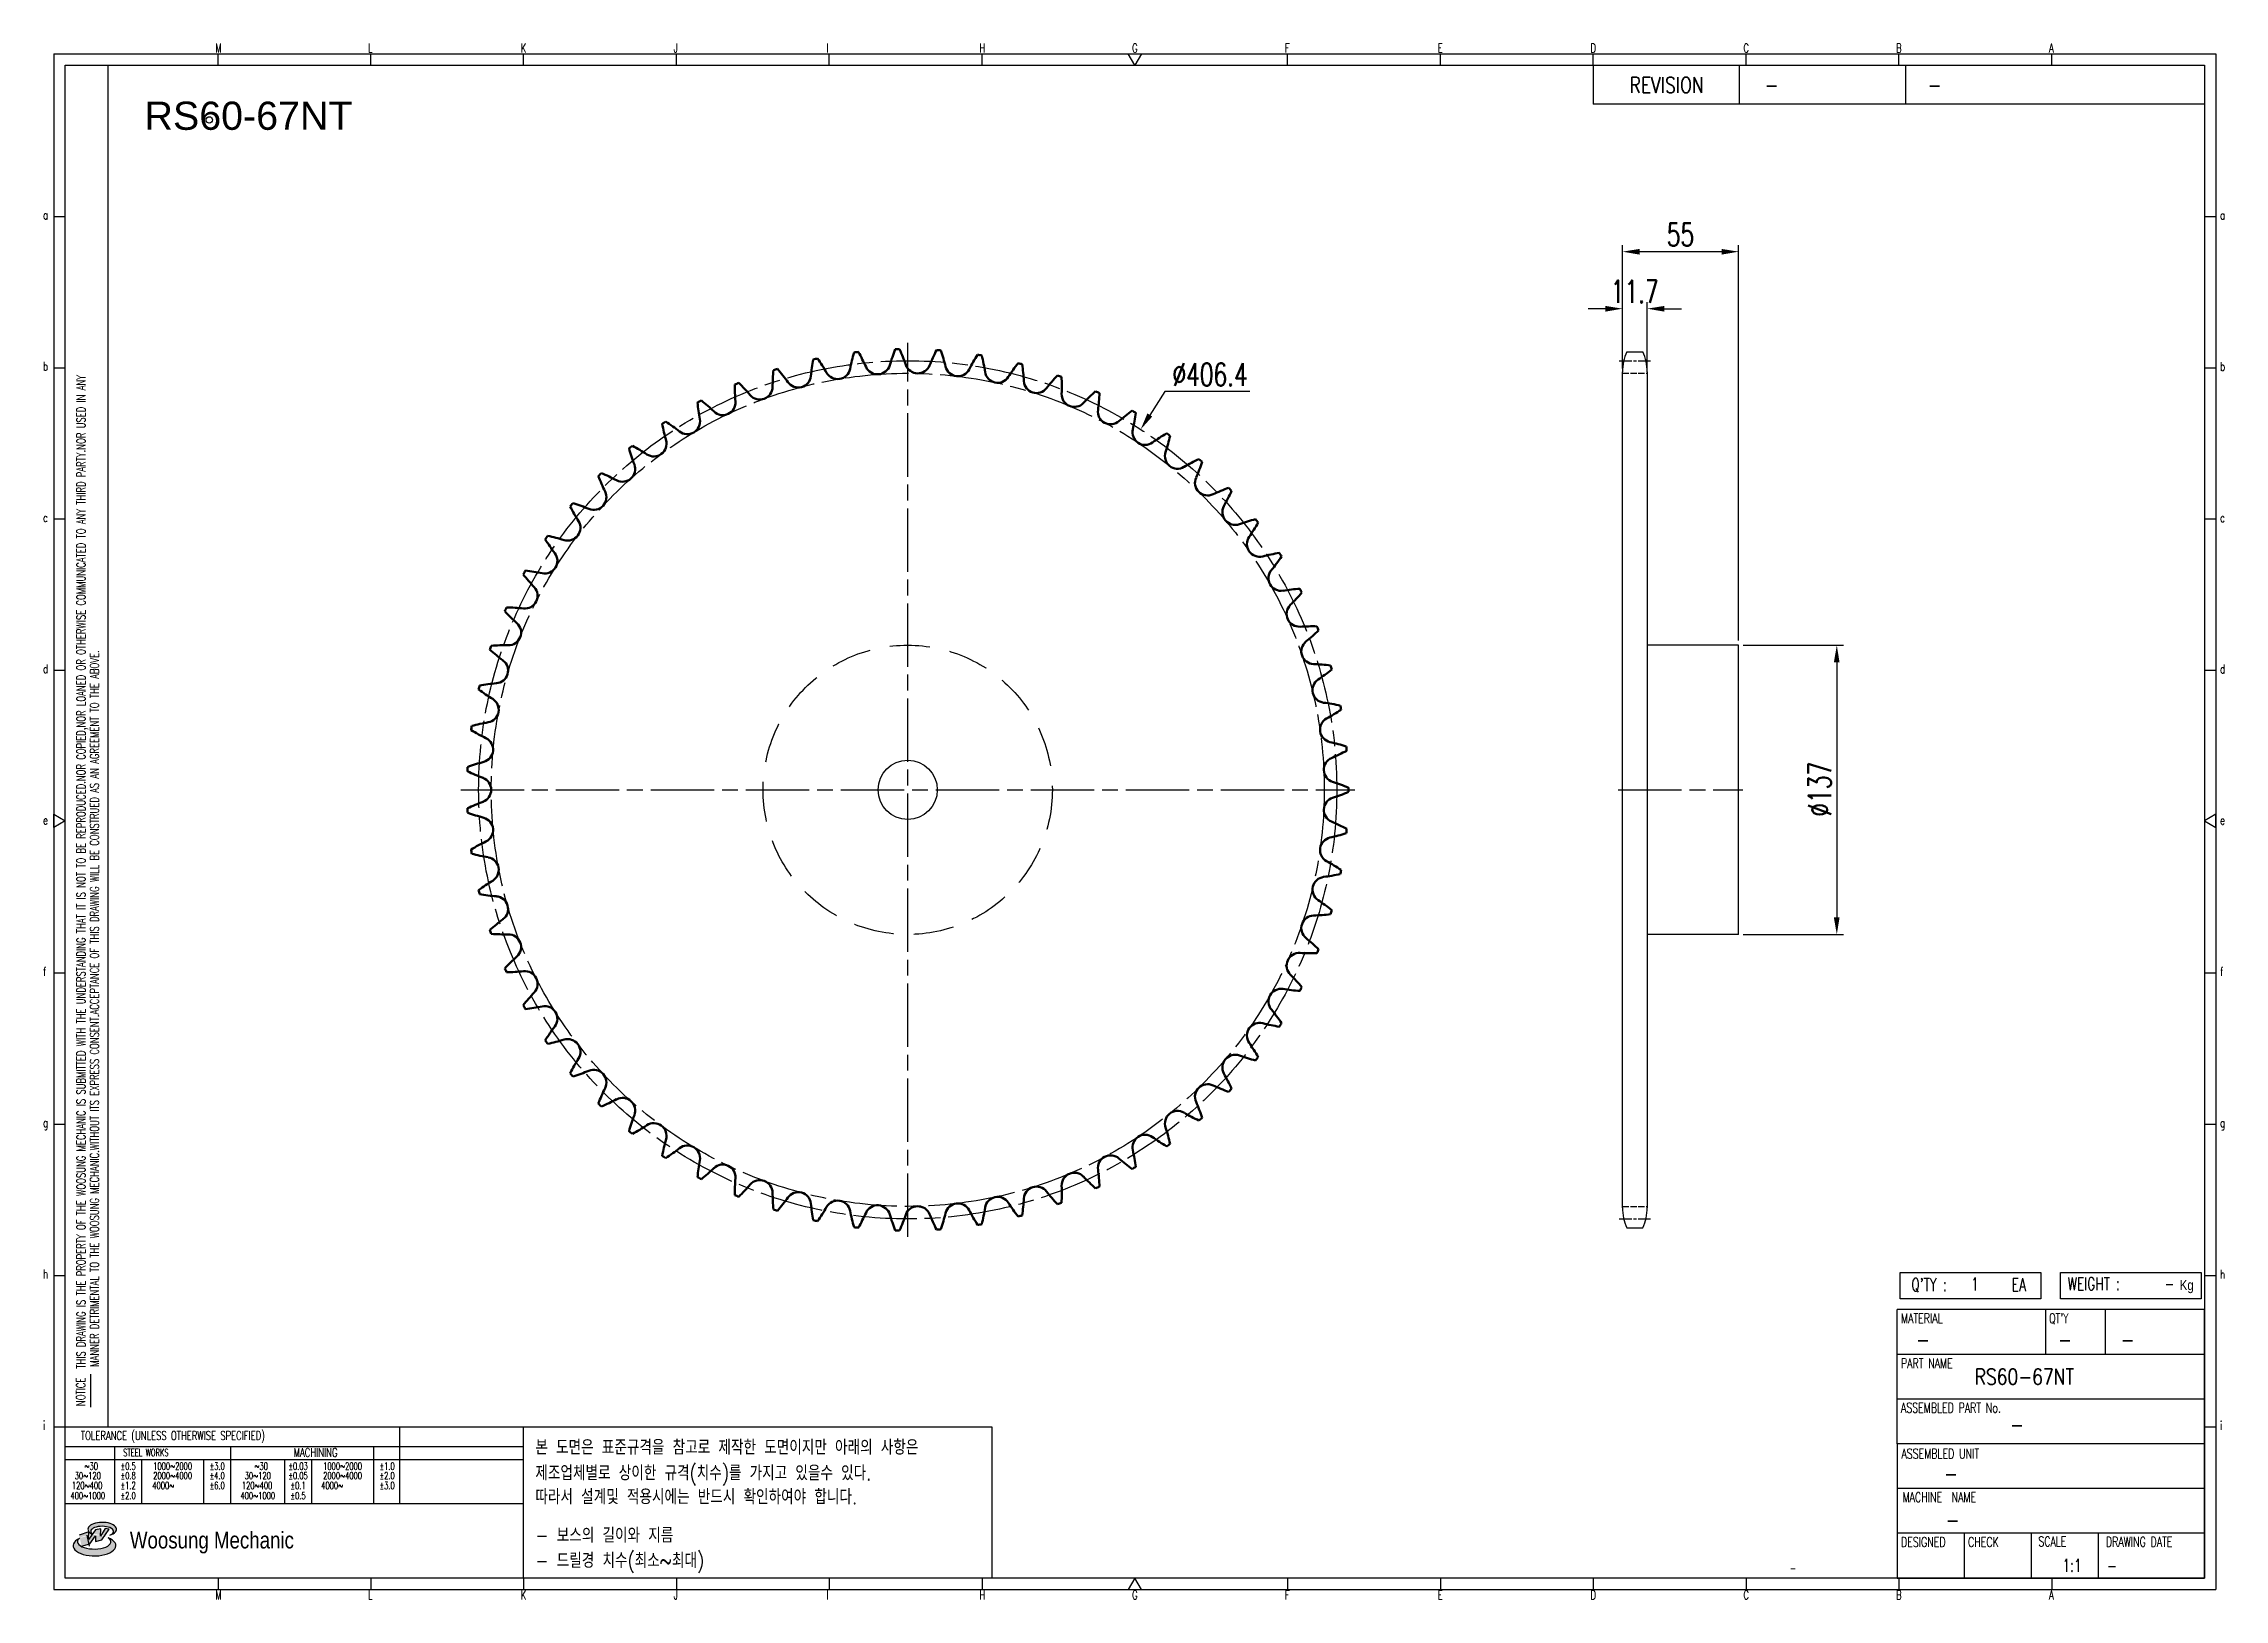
# Model space of a CAD drawing. Header units: millimetres. Extents: x 24038 to 25071, y 27 to 764.
import ezdxf
from ezdxf.enums import TextEntityAlignment as Align

# ---------------------------------------------------------------- set-up
doc = ezdxf.new("R2010")
doc.units = ezdxf.units.MM
for name, pattern in [('AM_ISO02W050', [7.5, 6, -1.5]), ('AM_ISO02W050x2', [3.75, 3, -0.75]), ('AM_ISO08W050', [18, 12, -1.5, 3, -1.5]), ('AM_ISO08W050x2', [9, 6, -0.75, 1.5, -0.75]), ('HIDDEN', [9.525, 6.35, -3.175])]:
    doc.linetypes.add(name, pattern=pattern)
for name, color, linetype, lineweight in [('AM_0N', 7, 'Continuous', 50), ('AM_3N', 6, 'AM_ISO02W050', 25), ('AM_7', 4, 'AM_ISO08W050', 25), ('AM_7N', 4, 'AM_ISO08W050', 25)]:
    doc.layers.add(name, color=color, linetype=linetype, lineweight=lineweight)
for name, color, linetype in [('HL', 2, 'HIDDEN'), ('S-DIM', 7, 'Continuous'), ('TITLE', 7, 'Continuous'), ('도면레이아웃', 7, 'Continuous')]:
    doc.layers.add(name, color=color, linetype=linetype)
doc.styles.add('HAN', font='ROMANS.shx', dxfattribs={"width": 0.7, "bigfont": 'whgtxt.shx'})
doc.styles.add('HKD_ST2', font='romans.shx', dxfattribs={"width": 0.7, "height": 4, "bigfont": '@extfont2.shx'})
doc.styles.add('HSG', font='SIMPLEX.shx', dxfattribs={"width": 0.7, "bigfont": 'HSG.shx'})
doc.styles.add('ROMANS', font='romans.shx', dxfattribs={"width": 0.7, "bigfont": 'whgtxt.shx'})
doc.styles.add('SLDTEXTSTYLE4', font='arial.ttf', dxfattribs={"width": 0.8})
doc.styles.get("Standard").update_dxf_attribs({"font": 'arial.ttf'})
doc.dimstyles.new('APP23', dxfattribs={"dimscale": 4.5, "dimtxt": 2.4, "dimasz": 1.8, "dimexe": 0.7, "dimexo": 0.5, "dimgap": 0.6, "dimtad": 1, "dimtoh": 1, "dimdec": 1, "dimrnd": 0.01, "dimzin": 9, "dimdsep": 46, "dimtxsty": 'HSG', "dimcen": 0, "dimclrd": 1, "dimclre": 1, "dimclrt": 256, "dimazin": 2, "dimtp": 1, "dimtm": 1, "dimtfac": 0.5, "dimtdec": 1, "dimtix": 1, "dimtofl": 0, "dimtmove": 0, "dimatfit": 3, "dimfxl": 0, "dimtvp": 1, "dimtolj": 2, "dimlwd": -1, "dimlwe": -1, "dimarcsym": 0})

# ---------------------------------------------------------------- blocks, each defined once
blk = doc.blocks.new('SUYWSHJH')
at = {"layer": '도면레이아웃'}
h = blk.add_hatch(color=10, dxfattribs=at)
h.paths.add_polyline_path([(1.544, 35.177), (1.554, 34.966), (1.779, 35.034), (2.054, 35.422), (1.908, 35.446), (1.728, 35.167), (1.741, 35.439), (1.547, 35.405), (1.292, 35.041), (1.295, 35.33), (0.943, 35.208), (1.03, 34.8), (1.336, 34.885)])
edge = h.paths.add_edge_path()
edge.add_ellipse((1.795, 35.421), major_axis=(-0.53, 0), ratio=0.487785, start_angle=122.36065, end_angle=403.39574)
edge.add_line((1.411, 35.244), (1.419, 35.261))
edge.add_ellipse((1.798, 35.344), major_axis=(-0.423, 0), ratio=0.444396, start_angle=131.58977, end_angle=386.19408, ccw=False)
edge = h.paths.add_edge_path()
edge.add_ellipse((1.512, 34.815), major_axis=(-0.793, 0), ratio=0.480113, start_angle=314.67633, end_angle=590.85213)
edge.add_ellipse((1.501, 34.958), major_axis=(-0.62, 0), ratio=0.43311, start_angle=331.7024, end_angle=574.42495, ccw=False)
for p, q in [((0, 90.118), (80.15, 90.118)), ((0, 90.118), (0, 33.191)), ((6.089, 89.693), (6.089, 90.118)), ((11.753, 89.693), (11.753, 90.118)), ((17.418, 89.693), (17.418, 90.118)), ((23.082, 89.693), (23.082, 90.118)), ((28.746, 89.693), (28.746, 90.118)), ((34.411, 89.693), (34.411, 90.118)), ((45.739, 89.693), (45.739, 90.118)), ((51.404, 89.693), (51.404, 90.118)), ((57.068, 89.693), (57.068, 90.118)), ((62.732, 89.693), (62.732, 90.118)), ((68.397, 89.693), (68.397, 90.118)), ((74.061, 89.693), (74.061, 90.118)), ((80.15, 90.118), (80.15, 33.191)), ((0, 84.085), (0.425, 84.085)), ((79.725, 84.085), (80.15, 84.085)), ((0, 78.478), (0.425, 78.478)), ((79.725, 78.478), (80.15, 78.478)), ((0, 72.87), (0.425, 72.87)), ((79.725, 72.87), (80.15, 72.87)), ((0, 67.262), (0.425, 67.262)), ((79.725, 67.262), (80.15, 67.262)), ((0, 56.047), (0.425, 56.047)), ((79.725, 56.047), (80.15, 56.047)), ((0, 50.439), (0.425, 50.439)), ((79.725, 50.439), (80.15, 50.439)), ((0, 44.832), (0.425, 44.832)), ((79.725, 44.832), (80.15, 44.832)), ((1.377, 39.947), (1.377, 41.174)), ((0, 39.224), (0.425, 39.224)), ((79.725, 39.224), (80.15, 39.224)), ((0, 33.191), (80.15, 33.191)), ((6.089, 33.616), (6.089, 33.191)), ((11.753, 33.616), (11.753, 33.191)), ((17.418, 33.616), (17.418, 33.191)), ((23.082, 33.616), (23.082, 33.191)), ((28.746, 33.616), (28.746, 33.191)), ((34.411, 33.616), (34.411, 33.191)), ((45.739, 33.616), (45.739, 33.191)), ((51.404, 33.616), (51.404, 33.191)), ((57.068, 33.616), (57.068, 33.191)), ((62.732, 33.616), (62.732, 33.191)), ((68.397, 33.616), (68.397, 33.191)), ((74.061, 33.616), (74.061, 33.191))]:
    blk.add_line(p, q)
at = {"color": 2}
for p, q in [((2.017, 39.224), (2.017, 89.693)), ((0.425, 39.224), (17.418, 39.224)), ((12.816, 39.224), (12.816, 36.382)), ((17.418, 33.616), (17.418, 39.224)), ((0.425, 38.487), (17.418, 38.487)), ((0.425, 38.012), (17.418, 38.012)), ((2.257, 38.487), (2.257, 36.382)), ((3.257, 38.012), (3.257, 36.382)), ((5.557, 38.012), (5.557, 36.382)), ((6.557, 38.5), (6.557, 36.382)), ((8.557, 38.012), (8.557, 36.382)), ((9.557, 38.026), (9.557, 36.382)), ((11.857, 38.487), (11.857, 36.382)), ((0.425, 36.382), (17.418, 36.382))]:
    blk.add_line(p, q, dxfattribs=at)
at = {"color": 6, "ltscale": 0.5}
for p, q in [((57.068, 89.693), (57.068, 88.246)), ((62.47, 89.693), (62.47, 88.246)), ((68.635, 89.693), (68.635, 88.246)), ((79.725, 88.246), (57.068, 88.246)), ((68.336, 38.59), (68.336, 43.563)), ((79.725, 43.563), (68.336, 43.563)), ((73.827, 43.563), (73.827, 41.905)), ((76.037, 43.563), (76.037, 41.905)), ((79.725, 38.59), (79.725, 43.563)), ((79.725, 41.905), (68.336, 41.905)), ((79.725, 40.248), (68.336, 40.248)), ((68.336, 38.59), (68.336, 33.616)), ((79.725, 38.59), (68.336, 38.59)), ((79.725, 33.616), (79.725, 38.59)), ((79.725, 36.932), (68.336, 36.932)), ((79.725, 35.274), (68.336, 35.274)), ((70.822, 33.616), (70.822, 35.274)), ((73.309, 33.616), (73.309, 35.274)), ((75.796, 33.616), (75.796, 35.274)), ((68.336, 33.616), (79.725, 33.616))]:
    blk.add_line(p, q, dxfattribs=at)
for points in [[(40.075, 89.693), (39.83, 90.118), (40.32, 90.118)], [(0.425, 89.693), (79.725, 89.693), (79.725, 33.616), (0.425, 33.616)], [(0.425, 61.679), (0, 61.433), (0, 61.924)], [(79.725, 61.679), (80.15, 61.433), (80.15, 61.924)], [(40.075, 33.616), (39.83, 33.191), (40.32, 33.191)]]:
    blk.add_lwpolyline(points, close=True)
at = {"layer": 'TITLE', "color": 20}
for p, q in [((68.449, 43.961), (68.449, 44.936)), ((68.449, 44.936), (73.654, 44.936)), ((73.654, 44.936), (73.654, 43.961)), ((74.39, 43.961), (74.39, 44.936)), ((74.39, 44.936), (79.595, 44.936)), ((79.595, 44.936), (79.595, 43.961)), ((73.654, 43.961), (68.449, 43.961)), ((79.595, 43.961), (74.39, 43.961))]:
    blk.add_line(p, q, dxfattribs=at)
at = {"layer": '도면레이아웃'}
for p, q in [((1.295, 35.33), (0.943, 35.208)), ((1.03, 34.8), (1.336, 34.885)), ((1.224, 35.208), (1.311, 34.8)), ((1.224, 35.208), (1.224, 35.208)), ((1.547, 35.405), (1.292, 35.041)), ((1.292, 35.041), (1.295, 35.33)), ((1.336, 34.885), (1.544, 35.177)), ((1.419, 35.261), (1.411, 35.244)), ((1.544, 35.177), (1.554, 34.966)), ((1.741, 35.439), (1.547, 35.405)), ((1.554, 34.966), (1.779, 35.034)), ((1.908, 35.446), (1.728, 35.167)), ((1.728, 35.167), (1.741, 35.439)), ((1.779, 35.034), (2.054, 35.422)), ((2.054, 35.422), (1.908, 35.446))]:
    blk.add_line(p, q, dxfattribs=at)
for centre, major_axis, ratio, start_param, end_param in [((1.795, 35.421), (-0.53, 0), 0.487785, 2.135596, 7.040584), ((1.512, 34.815), (-0.793, 0), 0.480113, 5.492138, 10.312315), ((1.501, 34.958), (-0.62, 0), 0.43311, 5.789299, 10.025607), ((1.798, 35.344), (-0.423, 0), 0.444396, 2.296675, 6.740358)]:
    blk.add_ellipse(centre, major_axis=major_axis, ratio=ratio, start_param=start_param, end_param=end_param, dxfattribs=at)
at = {"color": 4, "style": 'HKD_ST2', "width": 0.7}
for s, p in [('M', (5.988, 90.164)), ('L', (11.652, 90.164)), ('K', (17.316, 90.164)), ('J', (22.981, 90.164)), ('I', (28.645, 90.164)), ('H', (34.309, 90.164)), ('G', (39.974, 90.164)), ('F', (45.638, 90.164)), ('E', (51.302, 90.164)), ('D', (56.967, 90.164)), ('C', (62.631, 90.164)), ('B', (68.295, 90.164)), ('A', (73.96, 90.164)), ('a', (-0.395, 83.976)), ('a', (80.305, 83.97)), ('b', (-0.395, 78.368)), ('b', (80.305, 78.362)), ('c', (-0.395, 72.76)), ('c', (80.305, 72.754)), ('d', (-0.395, 67.153)), ('d', (80.305, 67.147)), ('e', (-0.395, 61.545)), ('e', (80.305, 61.539)), ('f', (-0.395, 55.937)), ('f', (80.305, 55.931)), ('g', (-0.395, 50.33)), ('g', (80.305, 50.324)), ('h', (-0.395, 44.722)), ('h', (80.305, 44.716)), ('i', (-0.395, 39.114)), ('i', (80.305, 39.108)), ('M', (5.988, 32.824)), ('L', (11.652, 32.824)), ('K', (17.316, 32.824)), ('J', (22.981, 32.824)), ('I', (28.645, 32.824)), ('H', (34.309, 32.824)), ('G', (39.974, 32.824)), ('F', (45.638, 32.824)), ('E', (51.302, 32.824)), ('D', (56.967, 32.824)), ('C', (62.631, 32.824)), ('B', (68.295, 32.824)), ('A', (73.96, 32.824))]:
    blk.add_text(s, height=0.326, dxfattribs=at).set_placement(p)
for s, height, style, width, p in [('REVISION', 0.5806, 'HAN', 0.8, (58.415, 88.664)), ('-', 0.581, 'HAN', 0.8, (63.426, 88.664)), ('-', 0.581, 'HAN', 0.8, (69.468, 88.664)), ("Q'TY : ", 0.4746, 'HKD_ST2', 0.7, (68.857, 44.253)), ('1', 0.475, 'HKD_ST2', 0.7, (71.071, 44.275)), ('EA', 0.4746, 'HKD_ST2', 0.7, (72.578, 44.253)), ('WEIGHT : ', 0.4746, 'HKD_ST2', 0.7, (74.65, 44.286)), ('-', 0.581, 'HAN', 0.8, (69.029, 42.157)), ('-', 0.581, 'HAN', 0.8, (74.289, 42.157)), ('-', 0.581, 'HAN', 0.8, (76.623, 42.157)), ('-', 0.581, 'HAN', 0.8, (72.515, 39.013)), ('-', 0.581, 'HAN', 0.8, (70.067, 37.189)), ('-', 0.581, 'HAN', 0.8, (70.126, 35.48)), ('1:1', 0.4746, 'HKD_ST2', 0.7, (74.458, 33.848)), ('-', 0.475, 'HKD_ST2', 0.7, (76.112, 33.837))]:
    blk.add_text(s, height=height, dxfattribs=dict(style=style, width=width)).set_placement(p)
at = {"color": 6, "style": 'HKD_ST2', "width": 0.7}
for s, p in [(' THIS DRAWING IS THE PROPERTY OF THE WOOSUNG MECHANIC IS SUBMITTED WITH THE UNDERSTANDING THAT IT IS NOT TO BE REPRODUCED.NOR COPIED,NOR LOANED OR OTHERWISE COMMUNICATED TO ANY THIRD PARTY.NOR USED IN ANY', (1.173, 41.217)), ('MANNER DETRIMENTAL TO THE WOOSUNG MECHANIC.WITHOUT ITS EXPRESS CONSENT.ACCEPTANCE OF THIS DRAWING WILL BE CONSTRUED AS AN AGREEMENT TO THE ABOVE.', (1.672, 41.447))]:
    blk.add_text(s, height=0.326266, rotation=90, dxfattribs=at).set_placement(p)
at = {"style": 'HKD_ST2', "width": 0.7}
blk.add_text('-', height=0.475, dxfattribs=at).set_placement((78.613, 44.286), align=Align.RIGHT)
at = {"color": 4, "style": 'HKD_ST2', "width": 0.7}
for s, height, p in [('MATERIAL', 0.3651, (68.474, 43.425)), ("QT'Y", 0.3651, (73.965, 43.425)), ('PART NAME', 0.3651, (68.474, 41.756)), ('ASSEMBLED PART No.', 0.36511, (68.474, 40.109)), ('ASSEMBLED UNIT', 0.36511, (68.49, 38.408)), ('MACHINE  NAME', 0.36511, (68.532, 36.794)), ('DESIGNED', 0.3651, (68.474, 35.136)), ('CHECK', 0.3651, (70.961, 35.136)), ('SCALE', 0.3651, (73.566, 35.153)), ('DRAWING DATE', 0.36511, (76.071, 35.141))]:
    blk.add_text(s, height=height, dxfattribs=at).set_placement(p, align=Align.TOP_LEFT)
at = {"style": 'HKD_ST2', "width": 0.7}
blk.add_text('NOTICE', height=0.3263, rotation=90, dxfattribs=at).set_placement((1.163, 39.988))
for s, height, style, width, p in [('TOLERANCE (UNLESS OTHERWISE SPECIFIED)', 0.32627, 'HKD_ST2', 0.7, (4.417, 38.896)), ('-', 0.326, 'ROMANS', 0.65, (64.469, 33.975))]:
    blk.add_text(s, height=height, dxfattribs=dict(style=style, width=width)).set_placement(p, align=Align.MIDDLE_CENTER)
at = {"color": 4, "style": 'HKD_ST2', "width": 0.7}
for s, height, p in [('STEEL WORKS', 0.26101, (3.416, 38.268)), ('MACHINING', 0.3263, (9.707, 38.27)), ('%%P0.5', 0.261, (2.757, 37.762)), ('%%P0.8', 0.261, (2.757, 37.411)), ('%%P3.0', 0.261, (6.057, 37.762)), ('%%P4.0', 0.261, (6.057, 37.411)), ('%%P0.03', 0.261, (9.057, 37.762)), ('%%P0.05', 0.261, (9.057, 37.411)), ('%%P1.0', 0.261, (12.357, 37.762)), ('%%P2.0', 0.261, (12.357, 37.411)), ('%%P1.2', 0.261, (2.757, 37.045)), ('%%P2.0', 0.261, (2.757, 36.67)), ('%%P6.0', 0.261, (6.057, 37.045)), ('%%P0.1', 0.261, (9.057, 37.045)), ('%%P0.5', 0.261, (9.057, 36.67)), ('%%P3.0', 0.261, (12.357, 37.045))]:
    blk.add_text(s, height=height, dxfattribs=at).set_placement(p, align=Align.MIDDLE)
for s, height, p in [('30%%126120', 0.261, (1.263, 37.411)), ('%%12630', 0.261, (1.389, 37.762)), ('2000%%1264000', 0.26101, (4.407, 37.411)), ('1000%%1262000', 0.26101, (4.407, 37.762)), ('30%%126120', 0.261, (7.563, 37.411)), ('%%12630', 0.261, (7.689, 37.762)), ('2000%%1264000', 0.26101, (10.707, 37.411)), ('1000%%1262000', 0.26101, (10.707, 37.762)), ('400%%1261000', 0.26101, (1.263, 36.67)), ('120%%126400', 0.26101, (1.237, 37.045)), ('4000%%126', 0.261, (4.061, 37.045)), ('400%%1261000', 0.26101, (7.563, 36.67)), ('120%%126400', 0.26101, (7.537, 37.045)), ('4000%%126', 0.261, (10.321, 37.045))]:
    blk.add_text(s, height=height, dxfattribs=at).set_placement(p, align=Align.MIDDLE_CENTER)
at = {"color": 1, "style": 'SLDTEXTSTYLE4', "width": 0.8}
blk.add_text('Woosung Mechanic', height=0.61957, dxfattribs=at).set_placement((2.822, 34.711))
at = {"layer": 'TITLE', "width": 0.8}
blk.add_text('Kg', height=0.3789, dxfattribs=at).set_placement((78.807, 44.286))
blk = doc.blocks.new('*D2')
at = {"layer": 'Defpoints', "color": 0, "transparency": 16777216}
for p in [(24557.6, 581), (24337, 239.6)]:
    blk.add_point(p, dxfattribs=at)
at = {"layer": 'S-DIM', "color": 1, "transparency": 16777216}
for p, q in [((24569.1, 598.9), (24562, 587.8)), ((24609.3, 598.9), (24569.1, 598.9))]:
    blk.add_line(p, q, dxfattribs=at)
blk.add_solid([(24560.8, 588.6), (24563.1, 587.1), (24557.6, 581)], dxfattribs=at)
at = {"layer": 'S-DIM', "transparency": 16777216, "insert": (24590.5, 607), "char_height": 10.8, "attachment_point": 5, "style": 'HSG'}
blk.add_mtext('\\A2;∅406.4', dxfattribs=at)
blk = doc.blocks.new('*D3')
at = {"layer": 'Defpoints', "color": 0, "transparency": 16777216}
for p in [(24797.5, 638.2), (24785.8, 607.6), (24797.5, 607.6)]:
    blk.add_point(p, dxfattribs=at)
at = {"layer": 'S-DIM', "color": 1, "transparency": 16777216}
for p, q in [((24785.8, 609.9), (24785.8, 641.3)), ((24797.5, 609.9), (24797.5, 641.3)), ((24777.7, 638.2), (24769.6, 638.2)), ((24805.6, 638.2), (24813.7, 638.2))]:
    blk.add_line(p, q, dxfattribs=at)
for points in [[(24777.7, 639.5), (24777.7, 636.8), (24785.8, 638.2)], [(24805.6, 639.5), (24805.6, 636.8), (24797.5, 638.2)]]:
    blk.add_solid(points, dxfattribs=at)
at = {"layer": 'S-DIM', "transparency": 16777216, "insert": (24791.6, 646.3), "char_height": 10.8, "attachment_point": 5, "style": 'HSG'}
blk.add_mtext('\\A2;11.7', dxfattribs=at)
blk = doc.blocks.new('*D4')
at = {"layer": 'Defpoints', "color": 0, "transparency": 16777216}
for p in [(24840.8, 665.2), (24785.8, 607.6), (24840.8, 478.8)]:
    blk.add_point(p, dxfattribs=at)
at = {"layer": 'S-DIM', "color": 1, "transparency": 16777216}
for p, q in [((24785.8, 609.9), (24785.8, 668.3)), ((24793.9, 665.2), (24832.7, 665.2)), ((24840.8, 481.1), (24840.8, 668.3))]:
    blk.add_line(p, q, dxfattribs=at)
for points in [[(24793.9, 666.5), (24793.9, 663.8), (24785.8, 665.2)], [(24832.7, 666.5), (24832.7, 663.8), (24840.8, 665.2)]]:
    blk.add_solid(points, dxfattribs=at)
at = {"layer": 'S-DIM', "transparency": 16777216, "insert": (24813.3, 673.3), "char_height": 10.8, "attachment_point": 5, "style": 'HSG'}
blk.add_mtext('\\A2;55', dxfattribs=at)
blk = doc.blocks.new('*D5')
at = {"layer": 'Defpoints', "color": 0, "transparency": 16777216}
for p in [(24840.8, 478.8), (24840.8, 341.8), (24887.3, 341.8)]:
    blk.add_point(p, dxfattribs=at)
at = {"layer": 'S-DIM', "color": 1, "transparency": 16777216}
for p, q in [((24843, 478.8), (24890.4, 478.8)), ((24887.3, 470.7), (24887.3, 349.9)), ((24843, 341.8), (24890.4, 341.8))]:
    blk.add_line(p, q, dxfattribs=at)
for points in [[(24885.9, 470.7), (24888.6, 470.7), (24887.3, 478.8)], [(24885.9, 349.9), (24888.6, 349.9), (24887.3, 341.8)]]:
    blk.add_solid(points, dxfattribs=at)
at = {"layer": 'S-DIM', "transparency": 16777216, "insert": (24879.2, 410.6), "char_height": 10.8, "attachment_point": 5, "rotation": 90, "style": 'HSG'}
blk.add_mtext('\\A2;%%c137', dxfattribs=at)

msp = doc.modelspace()

# ---------------------------------------------------------------- linework, layer by layer
for p, q in [((24787.88, 617.76), (24795.41, 617.76)), ((24785.8, 212.43), (24785.8, 608.26)), ((24797.5, 608.26), (24797.5, 212.43)), ((24840.8, 478.84), (24797.5, 478.84)), ((24840.8, 341.84), (24840.8, 478.84)), ((24840.8, 341.84), (24797.5, 341.84)), ((24787.88, 202.93), (24795.41, 202.93))]:
    msp.add_line(p, q)
at = {"color": 4}
msp.add_lwpolyline([(24265.38, 108.73), (24487.18, 108.73), (24487.18, 37.08), (24265.38, 37.08)], close=True, dxfattribs=at)
for centre, radius in [((24116.51, 727.56), 1.54), ((24447.29, 410.34), 14)]:
    msp.add_circle(centre, radius)
for centre, start, end in [((24808.5, 608.26), 155.25994, 180), ((24774.8, 608.26), 0, 24.74006), ((24808.5, 212.43), 180, 204.74006), ((24774.8, 212.43), 335.25994, 0)]:
    msp.add_arc(centre, 22.7, start, end)
at = {"layer": 'AM_0N'}
for centre, radius, start, end in [((24447.29, 410.34), 208.7, 107.18067, 107.7447), ((24310.22, 546.21), 98.61, 35.44776, 40.10178), ((24499.53, 596.15), 98.61, 169.45046, 174.10448), ((24447.29, 410.34), 208.7, 101.80754, 102.37157), ((24323.54, 558.45), 98.61, 30.07463, 34.72864), ((24414.08, 610.88), 6.01, 210.07463, 348.73134), ((24516.7, 590.44), 98.61, 164.07733, 168.73134), ((24447.29, 410.34), 208.7, 96.4344, 96.99844), ((24337.95, 569.39), 98.61, 24.70149, 29.35551), ((24433.01, 613.11), 6.01, 204.70149, 343.35821), ((24533.26, 583.15), 98.61, 158.70419, 163.35821), ((24447.29, 410.34), 208.7, 91.06127, 91.6253), ((24353.33, 578.93), 98.61, 19.32836, 23.98237), ((24452.06, 613.56), 6.01, 199.32836, 337.98507), ((24549.06, 574.34), 98.61, 153.33106, 157.98507), ((24447.29, 410.34), 208.7, 85.68813, 86.25217), ((24369.53, 586.99), 98.61, 13.95522, 18.60924), ((24471.07, 612.22), 6.01, 193.95522, 332.61194), ((24563.97, 564.09), 98.61, 147.95792, 152.61194), ((24447.29, 410.34), 208.7, 80.315, 80.87903), ((24386.41, 593.49), 98.61, 8.58209, 13.23611), ((24577.85, 552.49), 98.61, 142.58479, 147.23881), ((24447.29, 410.34), 208.7, 74.94186, 75.5059), ((24403.83, 598.39), 98.61, 3.20896, 7.86297), ((24447.29, 410.34), 208.7, 112.5538, 113.11784), ((24463.97, 602.63), 98.61, 180.19673, 184.85075), ((24298.1, 532.78), 98.61, 40.8209, 45.47491), ((24377.27, 601.17), 6.01, 220.8209, 359.47761), ((24481.9, 600.22), 98.61, 174.8236, 179.47761), ((24395.45, 606.89), 6.01, 215.44776, 354.10448), ((24489.87, 609.11), 6.01, 188.58209, 327.23881), ((24508.29, 604.25), 6.01, 183.20896, 321.86567), ((24590.59, 539.64), 98.61, 137.21166, 141.86567), ((24447.29, 410.34), 208.7, 69.56873, 70.13276), ((24421.63, 601.63), 98.61, 357.83582, 2.48984), ((24602.07, 525.65), 98.61, 131.83852, 136.49254), ((24447.29, 410.34), 208.7, 64.19559, 64.75963), ((24447.29, 410.34), 208.7, 117.92694, 118.49097), ((24445.89, 603.34), 98.61, 185.56986, 190.22388), ((24287.29, 518.27), 98.61, 46.19403, 50.84805), ((24359.71, 593.78), 6.01, 226.19403, 4.85075), ((24526.18, 597.68), 6.01, 177.83582, 316.49254), ((24543.38, 589.47), 6.01, 172.46269, 311.1194), ((24439.65, 603.2), 98.61, 352.46269, 357.1167), ((24612.19, 510.65), 98.61, 126.46539, 131.1194), ((24447.29, 410.34), 208.7, 58.82246, 59.38649), ((24457.75, 603.07), 98.61, 347.08955, 351.74357), ((24447.29, 410.34), 208.7, 123.30007, 123.86411), ((24427.82, 602.36), 98.61, 190.943, 195.59701), ((24277.88, 502.81), 98.61, 51.56716, 56.22118), ((24342.92, 584.77), 6.01, 231.56716, 10.22388), ((24559.73, 579.69), 6.01, 167.08955, 305.74627), ((24620.85, 494.77), 98.61, 121.09225, 125.74627), ((24447.29, 410.34), 208.7, 53.44933, 54.01336), ((24447.29, 410.34), 208.7, 128.67321, 129.23724), ((24409.93, 599.7), 98.61, 196.31613, 200.97015), ((24269.97, 486.54), 98.61, 56.9403, 61.59431), ((24327.04, 574.23), 6.01, 236.9403, 15.59701), ((24575.09, 568.42), 6.01, 161.71642, 300.37313), ((24475.75, 601.24), 98.61, 341.71642, 346.37043), ((24447.29, 410.34), 208.7, 134.04634, 134.61038), ((24392.36, 595.37), 98.61, 201.68927, 206.34328), ((24263.61, 469.6), 98.61, 62.31343, 66.96745), ((24312.23, 562.25), 6.01, 242.31343, 20.97015), ((24628, 478.15), 98.61, 115.71912, 120.37313), ((24589.33, 555.75), 6.01, 156.34328, 295), ((24493.5, 597.74), 98.61, 336.34328, 340.9973), ((24447.29, 410.34), 208.7, 48.07619, 48.64023), ((24298.6, 548.94), 6.01, 247.68657, 26.34328), ((24633.55, 460.93), 98.61, 110.34598, 115), ((24510.84, 592.59), 98.61, 330.97015, 335.62417), ((24447.29, 410.34), 208.7, 42.70306, 43.26709), ((24286.27, 534.4), 6.01, 253.0597, 31.71642), ((24447.29, 410.34), 208.7, 139.41948, 139.98351), ((24375.27, 589.41), 98.61, 207.0624, 211.71642), ((24258.87, 452.14), 98.61, 67.68657, 72.34058), ((24602.33, 541.81), 6.01, 150.97015, 289.62687), ((24637.47, 443.26), 98.61, 104.97285, 109.62687), ((24447.29, 410.34), 208.7, 37.32992, 37.89396), ((24447.29, 410.34), 208.7, 144.79261, 145.35664), ((24358.82, 581.88), 98.61, 212.43554, 217.08955), ((24255.78, 434.31), 98.61, 73.0597, 77.71372), ((24613.96, 526.72), 6.01, 145.59701, 284.25373), ((24527.63, 585.84), 98.61, 325.59701, 330.25103), ((24275.36, 518.78), 6.01, 258.43284, 37.08955), ((24639.72, 425.31), 98.61, 99.59972, 104.25373), ((24543.71, 577.54), 98.61, 320.22388, 324.8779), ((24447.29, 410.34), 208.7, 31.95679, 32.52082), ((24447.29, 410.34), 208.7, 150.16574, 150.72978), ((24343.15, 572.84), 98.61, 217.80867, 222.46269), ((24265.96, 502.2), 6.01, 263.80597, 42.46269), ((24254.38, 416.27), 98.61, 78.43284, 83.08685), ((24624.12, 510.6), 6.01, 140.22388, 278.8806), ((24447.29, 410.34), 208.7, 155.53888, 156.10291), ((24254.67, 398.18), 98.61, 83.80597, 88.45999), ((24640.27, 407.23), 98.61, 94.22658, 98.8806), ((24632.73, 493.6), 6.01, 134.85075, 273.50746), ((24558.94, 567.78), 98.61, 314.85075, 319.50476), ((24447.29, 410.34), 208.7, 26.58365, 27.14769), ((24328.39, 562.37), 98.61, 223.18181, 227.83582), ((24258.16, 484.82), 6.01, 269.1791, 47.83582), ((24639.13, 389.17), 98.61, 88.85345, 93.50746), ((24573.19, 556.63), 98.61, 309.47761, 314.13163), ((24447.29, 410.34), 208.7, 21.21052, 21.77455), ((24447.29, 410.34), 208.7, 160.91201, 161.47605), ((24314.68, 550.57), 98.61, 228.55494, 233.20896), ((24256.66, 380.2), 98.61, 89.1791, 93.83312), ((24639.71, 475.87), 6.01, 129.47761, 268.13433), ((24252.01, 466.78), 6.01, 274.55224, 53.20896), ((24636.31, 371.3), 98.61, 83.48031, 88.13433), ((24586.34, 544.2), 98.61, 304.10448, 308.75849), ((24447.29, 410.34), 208.7, 15.83739, 16.40142), ((24447.29, 410.34), 208.7, 166.28515, 166.84918), ((24302.13, 537.54), 98.61, 233.92807, 238.58209), ((24260.32, 362.48), 98.61, 94.55224, 99.20625), ((24645.01, 457.56), 6.01, 124.10448, 262.76119), ((24247.59, 448.25), 6.01, 279.92537, 58.58209), ((24648.56, 438.84), 6.01, 118.73134, 257.38806), ((24631.82, 353.77), 98.61, 78.10718, 82.76119), ((24598.26, 530.59), 98.61, 298.73134, 303.38536), ((24447.29, 410.34), 208.7, 10.46425, 11.02829), ((24447.29, 410.34), 208.7, 171.65828, 172.22232), ((24290.86, 523.38), 98.61, 239.30121, 243.95522), ((24265.62, 345.18), 98.61, 99.92537, 104.57939), ((24244.92, 429.38), 6.01, 285.29851, 63.95522), ((24272.52, 328.46), 98.61, 105.29851, 109.95252), ((24650.34, 419.87), 6.01, 113.35821, 252.01493), ((24625.71, 336.74), 98.61, 72.73404, 77.38806), ((24608.86, 515.93), 98.61, 293.35821, 298.01222), ((24447.29, 410.34), 208.7, 5.09112, 5.65515), ((24447.29, 410.34), 208.7, 177.03142, 177.59545), ((24280.96, 508.24), 98.61, 244.67434, 249.32836), ((24244.02, 410.34), 6.01, 290.67164, 69.32836), ((24618.04, 320.35), 98.61, 67.36091, 72.01493), ((24280.96, 312.45), 98.61, 110.67164, 115.32566), ((24650.34, 400.82), 6.01, 107.98507, 246.64179), ((24618.04, 500.33), 98.61, 287.98507, 292.63909), ((24447.29, 410.34), 208.7, 359.71798, 0.28202), ((24447.29, 410.34), 208.7, 182.40455, 182.96858), ((24272.52, 492.23), 98.61, 250.04748, 254.70149), ((24244.92, 391.31), 6.01, 296.04478, 74.70149), ((24608.86, 304.76), 98.61, 61.98778, 66.64179), ((24290.86, 297.3), 98.61, 116.04478, 120.69879), ((24648.56, 381.84), 6.01, 102.61194, 241.26866), ((24625.71, 483.95), 98.61, 282.61194, 287.26596), ((24447.29, 410.34), 208.7, 354.34485, 354.90888), ((24447.29, 410.34), 208.7, 187.77768, 188.34172), ((24265.62, 475.51), 98.61, 255.42061, 260.07463), ((24247.59, 372.44), 6.01, 301.41791, 80.07463), ((24598.26, 290.1), 98.61, 56.61464, 61.26866), ((24447.29, 410.34), 208.7, 348.97171, 349.53575), ((24302.13, 283.15), 98.61, 121.41791, 126.07193), ((24447.29, 410.34), 208.7, 193.15082, 193.71485), ((24645.01, 363.12), 6.01, 97.23881, 235.89552), ((24631.82, 466.92), 98.61, 277.23881, 281.89282), ((24260.32, 458.21), 98.61, 260.79375, 265.44776), ((24252.01, 353.91), 6.01, 306.79104, 85.44776), ((24636.31, 449.39), 98.61, 271.86567, 276.51969), ((24586.34, 276.49), 98.61, 51.24151, 55.89552), ((24447.29, 410.34), 208.7, 343.59858, 344.16261), ((24314.68, 270.12), 98.61, 126.79104, 131.44506), ((24447.29, 410.34), 208.7, 198.52395, 199.08799), ((24256.66, 440.49), 98.61, 266.16688, 270.8209), ((24258.16, 335.87), 6.01, 312.16418, 90.8209), ((24639.71, 344.82), 6.01, 91.86567, 230.52239), ((24328.39, 258.32), 98.61, 132.16418, 136.81819), ((24632.73, 327.09), 6.01, 86.49254, 225.14925), ((24639.13, 431.52), 98.61, 266.49254, 271.14655), ((24573.19, 264.06), 98.61, 45.86837, 50.52239), ((24447.29, 410.34), 208.7, 338.22545, 338.78948), ((24447.29, 410.34), 208.7, 203.89709, 204.46112), ((24254.67, 422.5), 98.61, 271.54001, 276.19403), ((24265.96, 318.49), 6.01, 317.53731, 96.19403), ((24558.94, 252.91), 98.61, 40.49524, 45.14925), ((24343.15, 247.85), 98.61, 137.53731, 142.19133), ((24624.12, 310.09), 6.01, 81.1194, 219.77612), ((24640.27, 413.46), 98.61, 261.1194, 265.77342), ((24447.29, 410.34), 208.7, 332.85231, 333.41635), ((24447.29, 410.34), 208.7, 209.27022, 209.83426), ((24254.38, 404.41), 98.61, 276.91315, 281.56716), ((24275.36, 301.91), 6.01, 322.91045, 101.56716), ((24613.96, 293.97), 6.01, 75.74627, 214.40299), ((24639.72, 395.38), 98.61, 255.74627, 260.40028), ((24543.71, 243.15), 98.61, 35.1221, 39.77612), ((24447.29, 410.34), 208.7, 327.47918, 328.04321), ((24358.82, 238.81), 98.61, 142.91045, 147.56446), ((24447.29, 410.34), 208.7, 214.64336, 215.20739), ((24255.78, 386.37), 98.61, 282.28628, 286.9403), ((24286.27, 286.29), 6.01, 328.28358, 106.9403), ((24527.63, 234.85), 98.61, 29.74897, 34.40299), ((24375.27, 231.28), 98.61, 148.28358, 152.9376), ((24602.33, 278.87), 6.01, 70.37313, 209.02985), ((24637.47, 377.42), 98.61, 250.37313, 255.02715), ((24447.29, 410.34), 208.7, 322.10604, 322.67008), ((24447.29, 410.34), 208.7, 220.01649, 220.58052), ((24258.87, 368.55), 98.61, 287.65942, 292.31343), ((24298.6, 271.75), 6.01, 333.65672, 112.31343), ((24392.36, 225.32), 98.61, 153.65672, 158.31073), ((24589.33, 264.93), 6.01, 65, 203.65672), ((24633.55, 359.76), 98.61, 245, 249.65402), ((24510.84, 228.1), 98.61, 24.37583, 29.02985), ((24447.29, 410.34), 208.7, 316.73291, 317.29694), ((24447.29, 410.34), 208.7, 225.38962, 225.95366), ((24263.61, 351.09), 98.61, 293.03255, 297.68657), ((24312.23, 258.44), 6.01, 339.02985, 117.68657), ((24575.09, 252.27), 6.01, 59.62687, 198.28358), ((24493.5, 222.95), 98.61, 19.0027, 23.65672), ((24409.93, 220.99), 98.61, 159.02985, 163.68387), ((24447.29, 410.34), 208.7, 230.76276, 231.32679), ((24269.97, 334.15), 98.61, 298.40569, 303.0597), ((24327.04, 246.46), 6.01, 344.40299, 123.0597), ((24475.75, 219.45), 98.61, 13.62957, 18.28358), ((24628, 342.54), 98.61, 239.62687, 244.28088), ((24447.29, 410.34), 208.7, 311.35977, 311.92381), ((24427.82, 218.32), 98.61, 164.40299, 169.057), ((24277.88, 317.88), 98.61, 303.77882, 308.43284), ((24342.92, 235.92), 6.01, 349.77612, 128.43284), ((24559.73, 241), 6.01, 54.25373, 192.91045), ((24457.75, 217.62), 98.61, 8.25643, 12.91045), ((24620.85, 325.92), 98.61, 234.25373, 238.90775), ((24447.29, 410.34), 208.7, 305.98664, 306.55067), ((24447.29, 410.34), 208.7, 236.13589, 236.69993), ((24445.89, 217.34), 98.61, 169.77612, 174.43014), ((24287.29, 302.42), 98.61, 309.15195, 313.80597), ((24359.71, 226.91), 6.01, 355.14925, 133.80597), ((24526.18, 223), 6.01, 43.50746, 182.16418), ((24543.38, 231.22), 6.01, 48.8806, 187.53731), ((24439.65, 217.49), 98.61, 2.8833, 7.53731), ((24612.19, 310.04), 98.61, 228.8806, 233.53461), ((24447.29, 410.34), 208.7, 300.61351, 301.17754), ((24447.29, 410.34), 208.7, 241.50903, 242.07306), ((24463.97, 218.06), 98.61, 175.14925, 179.80327), ((24447.29, 410.34), 208.7, 246.88216, 247.4462), ((24298.1, 287.91), 98.61, 314.52509, 319.1791), ((24377.27, 219.51), 6.01, 0.52239, 139.1791), ((24481.9, 220.47), 98.61, 180.52239, 185.1764), ((24310.22, 274.48), 98.61, 319.89822, 324.55224), ((24395.45, 213.79), 6.01, 5.89552, 144.55224), ((24489.87, 211.58), 6.01, 32.76119, 171.41791), ((24508.29, 216.44), 6.01, 38.13433, 176.79104), ((24590.59, 281.05), 98.61, 218.13433, 222.78834), ((24421.63, 219.05), 98.61, 357.51016, 2.16418), ((24602.07, 295.04), 98.61, 223.50746, 228.16148), ((24447.29, 410.34), 208.7, 295.24037, 295.80441), ((24447.29, 410.34), 208.7, 252.2553, 252.81933), ((24499.53, 224.54), 98.61, 185.89552, 190.54954), ((24323.54, 262.24), 98.61, 325.27136, 329.92537), ((24414.08, 209.8), 6.01, 11.26866, 149.92537), ((24516.7, 230.25), 98.61, 191.26866, 195.92267), ((24337.95, 251.3), 98.61, 330.64449, 335.29851), ((24433.01, 207.58), 6.01, 16.64179, 155.29851), ((24533.26, 237.54), 98.61, 196.64179, 201.29581), ((24353.33, 241.76), 98.61, 336.01763, 340.67164), ((24452.06, 207.13), 6.01, 22.01493, 160.67164), ((24549.06, 246.35), 98.61, 202.01493, 206.66894), ((24369.53, 233.7), 98.61, 341.39076, 346.04478), ((24471.07, 208.47), 6.01, 27.38806, 166.04478), ((24563.97, 256.6), 98.61, 207.38806, 212.04208), ((24386.41, 227.19), 98.61, 346.76389, 351.41791), ((24577.85, 268.2), 98.61, 212.76119, 217.41521), ((24447.29, 410.34), 208.7, 284.4941, 285.05814), ((24403.83, 222.3), 98.61, 352.13703, 356.79104), ((24447.29, 410.34), 208.7, 289.86724, 290.43127), ((24447.29, 410.34), 208.7, 257.62843, 258.19246), ((24447.29, 410.34), 208.7, 263.00156, 263.5656), ((24447.29, 410.34), 208.7, 268.3747, 268.93873), ((24447.29, 410.34), 208.7, 273.74783, 274.31187), ((24447.29, 410.34), 208.7, 279.12097, 279.685)]:
    msp.add_arc(centre, radius, start, end, dxfattribs=at)
at = {"layer": 'AM_3N', "linetype": 'AM_ISO02W050x2'}
for p, q in [((24785.8, 607.6), (24797.5, 607.6)), ((24785.8, 213.09), (24797.5, 213.09))]:
    msp.add_line(p, q, dxfattribs=at)
at = {"layer": 'AM_7', "linetype": 'AM_ISO08W050x2', "ltscale": 5}
for p, q in [((24447.29, 198.64), (24447.29, 622.05)), ((24235.59, 410.34), (24659, 410.34)), ((24783.8, 410.34), (24842.8, 410.34))]:
    msp.add_line(p, q, dxfattribs=at)
for radius in [203.21, 197.26]:
    msp.add_circle((24447.29, 410.34), radius, dxfattribs=at)
at = {"layer": 'AM_7N', "linetype": 'AM_ISO08W050x2'}
for p, q in [((24784.23, 613.56), (24799.06, 613.56)), ((24784.23, 207.13), (24799.06, 207.13))]:
    msp.add_line(p, q, dxfattribs=at)
at = {"layer": 'HL', "ltscale": 3}
msp.add_circle((24447.29, 410.34), 68.5, dxfattribs=at)

# ---------------------------------------------------------------- block references
at = {"xscale": 12.7763211407858, "yscale": 12.7763211407858, "zscale": 12.7763211407858}
msp.add_blockref('SUYWSHJH', (24042.85, -392.41), dxfattribs=at)

# ---------------------------------------------------------------- texts
at = {"color": 2}
msp.add_text('RS60-67NT', height=13.349, dxfattribs=at).set_placement((24085.86, 722.9))
at = {"style": 'HAN', "width": 0.8}
msp.add_text('RS60-67NT', height=7.418, dxfattribs=at).set_placement((24952.61, 128.68))
at = {"color": 4, "style": 'HAN', "width": 0.8}
for s, p in [('본 도면은 표준규격을 참고로 제작한 도면이지만 아래의 사항은', (24270.94, 95.47)), ('제조업체별로 상이한 규격(치수)를 가지고 있을수 있다.', (24270.94, 83.3)), ('따라서 설계및 적용시에는 반드시 확인하여야 합니다.', (24270.94, 72.01)), ('- 보스의 길이와 지름', (24270.94, 53.81)), ('- 드릴경 치수(최소~최대)', (24270.94, 41.85))]:
    msp.add_text(s, height=7.0188, dxfattribs=at).set_placement(p)

# ---------------------------------------------------------------- dimensions: what is measured, and where the dimension line sits
at = {"layer": 'S-DIM'}
dim = msp.add_linear_dim(base=(24840.8, 665.17), p1=(24785.8, 607.6), p2=(24840.8, 478.84), dimstyle='APP23', dxfattribs=at)
dim.commit()
dim.dimension.update_dxf_attribs({"geometry": '*D4', "text_midpoint": (24813.3, 673.27)})
dim = msp.add_linear_dim(base=(24797.5, 638.17), p1=(24785.8, 607.6), p2=(24797.5, 607.6), dimstyle='APP23', dxfattribs=at)
dim.commit()
dim.dimension.update_dxf_attribs({"geometry": '*D3', "text_midpoint": (24791.65, 638.17), "dimtype": 128})
at = {"layer": 'S-DIM', "color": 1}
dim = msp.add_diameter_dim_2p(p1=(24337.03, 239.65), p2=(24557.56, 581.04), dimstyle='APP23', dxfattribs=at)
dim.commit()
dim.dimension.update_dxf_attribs({"geometry": '*D2', "text_midpoint": (24590.54, 598.94), "dimtype": 131})
at = {"layer": 'S-DIM'}
dim = msp.add_linear_dim(base=(24887.27, 341.84), p1=(24840.8, 478.84), p2=(24840.8, 341.84), angle=90, text='%%c<>', dimstyle='APP23', dxfattribs=at)
dim.commit()
dim.dimension.update_dxf_attribs({"geometry": '*D5', "text_midpoint": (24887.27, 410.62), "dimtype": 128})

doc.saveas('drawing.dxf')
